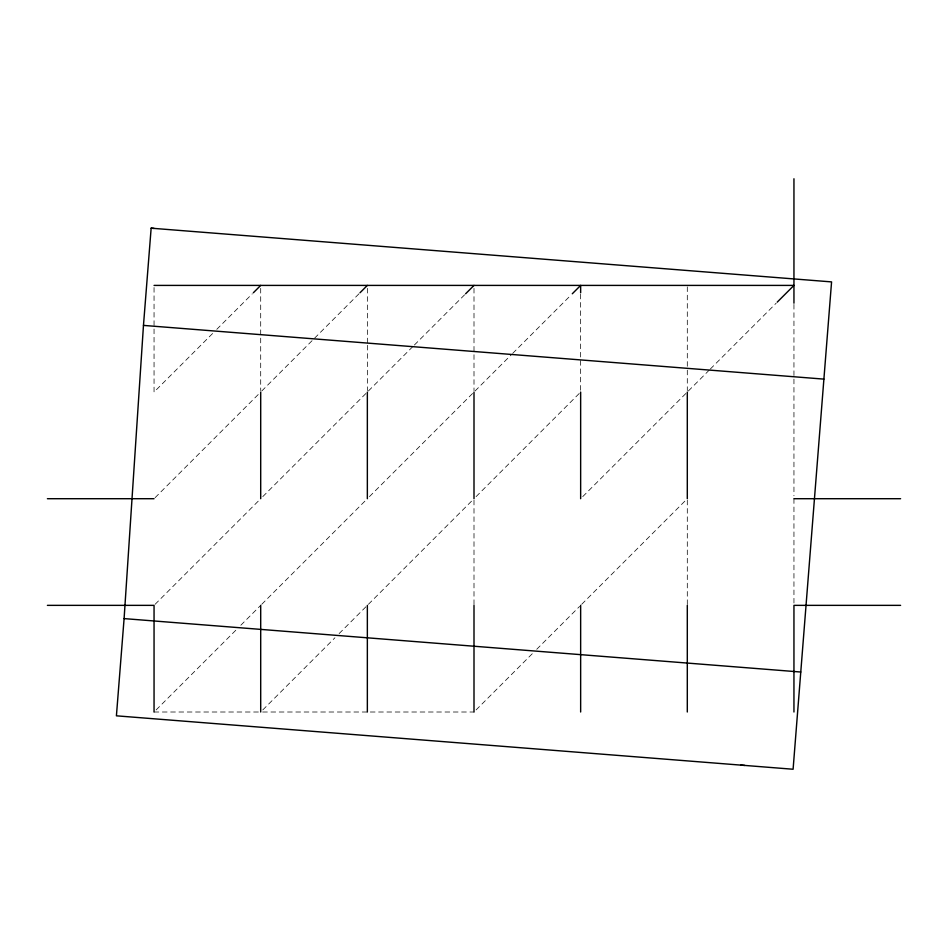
<?xml version="1.0" encoding="UTF-8"?>
<svg xmlns="http://www.w3.org/2000/svg" width="948" height="948" viewBox="0 0 948 948"><rect width="100%" height="100%" fill="white"/><g stroke="black" fill="none" stroke-linecap="round" stroke-linejoin="round"><path stroke-width="0.71" stroke-dasharray="4.74 3.56" d="M212.601 333.506L154.05 392.057L154.05 286.877M216.784 329.323L252.334 293.773M155.093 497.664L260.7 392.057M261.743 391.014L358.984 293.773M155.093 604.314L260.7 498.707M262.786 496.622L367.35 392.057M368.393 391.014L413.352 346.056M414.394 345.013L464.591 294.816M156.136 709.922L236.644 629.413M240.828 625.23L260.7 605.357M261.743 604.314L367.35 498.707M369.436 496.622L474 392.057M475.043 391.014L511.636 354.422M512.678 353.379L571.241 294.816M262.786 709.922L334.928 637.779M339.111 633.596L367.35 605.357M368.393 604.314L474 498.707M476.086 496.622L580.65 392.057M582.736 496.622L687.3 392.057M688.343 391.014L709.258 370.099M710.301 369.056L776.175 303.182M476.086 709.922L532.551 653.456M536.734 649.273L579.595 606.412M581.693 604.314L687.3 498.707M154.05 712.007L260.7 712.007M262.632 712.007L367.35 712.007M370.312 712.007L474 712.007M793.95 304.403L793.95 495.792M793.95 498.707L793.95 603.876M687.3 286.877L687.3 368.689M687.3 370.147L687.3 390.6M687.3 500.189L687.3 605.357M580.65 294.176L580.65 390.6M474 288.334L474 390.6M474 500.189L474 605.357M367.35 288.334L367.35 343.851M367.35 345.309L367.35 390.6M260.7 288.334L260.7 390.6"/><path stroke-width="1.42" d="M151.135 228.184L831.574 281.9L793.097 769.243L116.414 715.823L124.093 618.606L143.468 325.401L151.147 228.184L154.05 228.409M253.377 292.731L260.7 285.407M360.027 292.731L367.35 285.407M465.634 293.773L474 285.407M572.284 293.773L580.65 285.407L580.65 292.814M777.218 302.139L793.95 285.407L154.05 285.407M47.4 498.707L154.05 498.707M793.95 498.707L900.6 498.707M47.4 605.357L154.05 605.357L154.05 712.007M900.6 605.357L793.95 605.357L793.95 712.007M143.468 325.401L823.895 379.117M124.105 618.606L800.776 672.025M740.85 765.119L744.761 765.427M793.95 178.757L793.95 303.182M687.3 392.057L687.3 498.707M687.3 605.357L687.3 712.007M580.65 392.057L580.65 498.707M580.65 605.357L580.65 712.007M474 392.057L474 498.707M474 605.357L474 712.007M367.35 392.057L367.35 498.707M367.35 605.357L367.35 712.007M260.7 392.057L260.7 498.707M260.7 605.357L260.7 712.007"/></g></svg>
